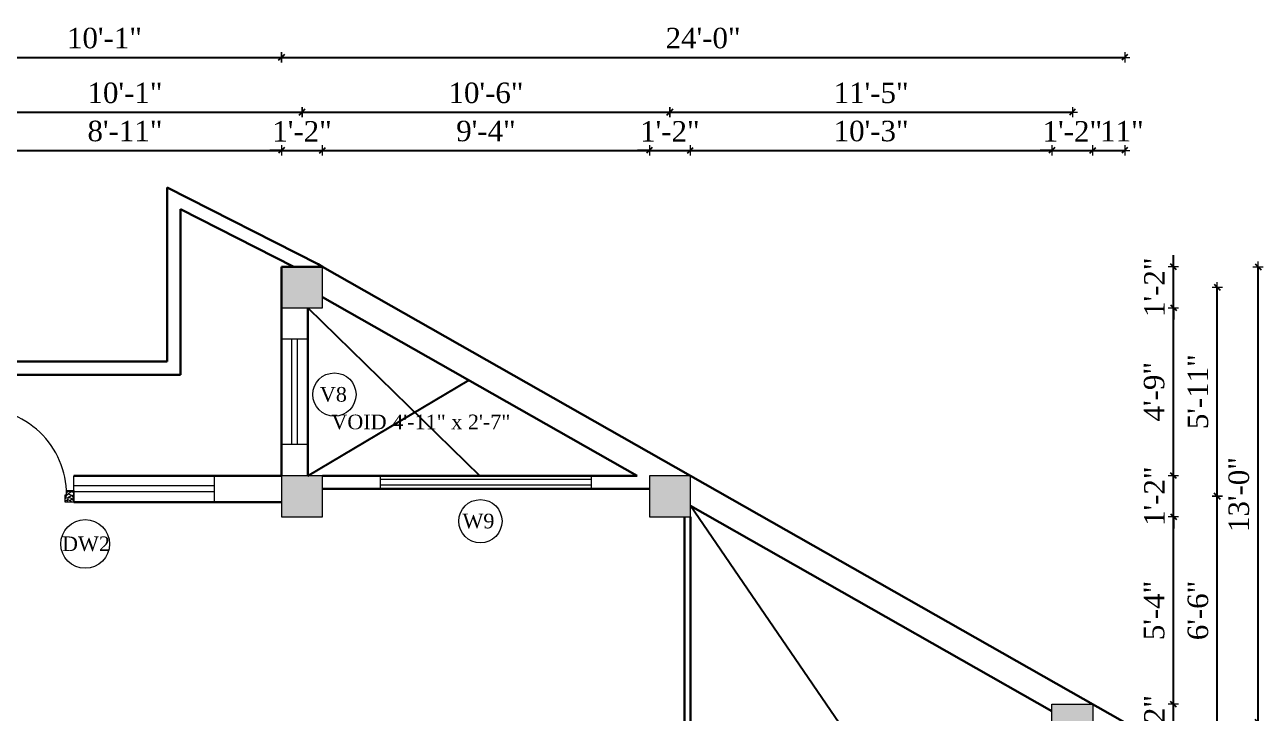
# Model space of a CAD drawing. Header units: inches. Extents: x 4069 to 291496, y -47643 to 12535.
# Drawn here: x 119084.5 to 119507.2, y -28652.4 to -28417.1 of the extents above; entities that cross this region are included whole.
import ezdxf

# ---------------------------------------------------------------- set-up
doc = ezdxf.new("R2010")
doc.units = ezdxf.units.IN
doc.header["$LTSCALE"] = 5
doc.header["$MEASUREMENT"] = 0
for name, color, linetype, lineweight in [('A-WALL', 7, 'Continuous', 9), ('Dimension', 7, 'Continuous', 18), ('DOOR', 62, 'Continuous', 0), ('Dw', 2, 'Continuous', 18)]:
    doc.layers.add(name, color=color, linetype=linetype, lineweight=lineweight)
doc.layers.add('dim line', color=7, linetype='Continuous', lineweight=15, true_color=0xfab2b2)
doc.layers.add('TEXT', color=6, linetype='Continuous')
doc.layers.add('WALL', color=7, linetype='Continuous')
doc.styles.add('ordinary', font='times.ttf')
doc.dimstyles.new('Copy of 96', dxfattribs={"dimtxt": 7, "dimasz": 4, "dimexe": 0.5, "dimexo": 0.5, "dimgap": 3, "dimtad": 1, "dimdec": 1, "dimzin": 11, "dimdsep": 46, "dimlunit": 4, "dimtxsty": 'ordinary', "dimblk": 'OBLIQUE', "dimcen": 0.09, "dimse1": 1, "dimse2": 1, "dimclrt": 6, "dimazin": 0, "dimtfac": 1, "dimtdec": 1, "dimtix": 1, "dimtmove": 2, "dimatfit": 3, "dimldrblk": 'leader', "dimfxl": 0.5, "dimfxlon": 1, "dimtolj": 1, "dimtzin": 0, "dimarcsym": 0})

# ---------------------------------------------------------------- blocks, each defined once
blk = doc.blocks.new('A$C27B36B59')
at = {"layer": 'DOOR'}
for p, q in [((0, 4), (0, 0)), ((2.5, 4), (0, 4)), ((0, 0), (3, 0)), ((2.5, 2.5), (2.5, 4)), ((3, 2.5), (2.5, 2.5)), ((3, 0), (3, 2.5))]:
    blk.add_line(p, q, dxfattribs=at)
for centre, radius, start, end in [((-1.4, -0.54), 4.75, 22.1411, 72.838), ((1.34, 2.09), 1.64, 45.138, 144.8948), ((2.21, 0.3), 2.49, 83.3149, 152.658), ((0.13, 0.37), 2.05, 349.4875, 93.6805), ((1.96, -0.47), 2.01, 58.7447, 166.495), ((-0.06, 0.32), 1.13, 343.542, 86.947), ((2.08, -0.4), 1.17, 38.2816, 160.1519)]:
    blk.add_arc(centre, radius, start, end, dxfattribs=at)
blk = doc.blocks.new('D2')
at = {"layer": 'DOOR'}
for p, q in [((74473.95, 24047.59), (74473.95, 24018.09)), ((74473.95, 24047.59), (74475.45, 24047.59)), ((74475.45, 24047.59), (74475.45, 24018.13))]:
    blk.add_line(p, q, dxfattribs=at)
blk.add_arc((74473.95, 24047.59), 29.5, 180, 272.9146, dxfattribs=at)
at = {"layer": 'DOOR', "xscale": -1, "rotation": 180}
blk.add_blockref('A$C27B36B59', (74441.95, 24050.09), dxfattribs=at)
at = {"layer": 'DOOR', "rotation": 180}
blk.add_blockref('A$C27B36B59', (74477.95, 24050.09), dxfattribs=at)
blk = doc.blocks.new('oblique')
at = {"color": 0, "lineweight": -2}
blk.add_line((0.25, 0.25), (-0.25, -0.25), dxfattribs=at)
at = {"layer": 'dim line', "lineweight": 9}
for p, q in [((-0.4375, 0), (0.4375, 0)), ((0, 0.4375), (0, -0.4375))]:
    blk.add_line(p, q, dxfattribs=at)
blk = doc.blocks.new('*D5417')
at = {"layer": 'A-WALL', "color": 0, "lineweight": -2, "ltscale": 5, "transparency": 16777216}
for p, q in [((119476.57, -28649.3), (119476.57, -28645.3)), ((119476.57, -28663.3), (119476.57, -28649.3)), ((119476.57, -28663.3), (119476.57, -28667.3))]:
    blk.add_line(p, q, dxfattribs=at)
at = {"layer": 'Defpoints', "color": 0, "ltscale": 5, "transparency": 16777216}
for p in [(119449.08, -28649.3), (119476.57, -28649.3), (119449.08, -28663.3)]:
    blk.add_point(p, dxfattribs=at)
at = {"layer": 'A-WALL', "color": 0, "lineweight": -2, "ltscale": 5, "transparency": 16777216, "xscale": 4, "yscale": 4, "zscale": 4}
for p, rotation in [((119476.57, -28649.3), 270), ((119476.57, -28663.3), 90)]:
    blk.add_blockref('oblique', p, dxfattribs=dict(at, rotation=rotation))
at = {"layer": 'A-WALL', "color": 6, "ltscale": 5, "transparency": 16777216, "insert": (119470.07, -28656.3), "char_height": 7, "attachment_point": 5, "rotation": 90, "style": 'ordinary'}
blk.add_mtext('\\A1;1\'-2"', dxfattribs=at)
blk = doc.blocks.new('_OBLIQUE')
at = {"color": 0, "linetype": 'ByBlock'}
blk.add_line((-0.5, -0.5), (0.5, 0.5), dxfattribs=at)
blk = doc.blocks.new('leader')
at = {"layer": 'Dimension'}
for p, q in [((0, -4.33), (0, 4.33)), ((-4.42, 0), (4.42, 0))]:
    blk.add_line(p, q, dxfattribs=at)
blk = doc.blocks.new('*D5418')
at = {"layer": 'A-WALL', "color": 0, "lineweight": -2, "ltscale": 5, "transparency": 16777216}
blk.add_line((119476.57, -28649.3), (119476.57, -28585.2), dxfattribs=at)
at = {"layer": 'Defpoints', "color": 0, "ltscale": 5, "transparency": 16777216}
for p in [(119311.69, -28585.2), (119476.57, -28585.2), (119449.08, -28649.3)]:
    blk.add_point(p, dxfattribs=at)
at = {"layer": 'A-WALL', "color": 0, "lineweight": -2, "ltscale": 5, "transparency": 16777216, "xscale": 4, "yscale": 4, "zscale": 4}
for p, rotation in [((119476.57, -28585.2), 90), ((119476.57, -28649.3), 270)]:
    blk.add_blockref('oblique', p, dxfattribs=dict(at, rotation=rotation))
at = {"layer": 'A-WALL', "color": 6, "ltscale": 5, "transparency": 16777216, "insert": (119470.01, -28617.25), "char_height": 7, "attachment_point": 5, "rotation": 90, "style": 'ordinary'}
blk.add_mtext('\\A1;5\'-4"', dxfattribs=at)
blk = doc.blocks.new('*D5419')
at = {"layer": 'A-WALL', "color": 0, "lineweight": -2, "ltscale": 5, "transparency": 16777216}
for p, q in [((119476.57, -28571.2), (119476.57, -28567.2)), ((119476.57, -28585.2), (119476.57, -28571.2)), ((119476.57, -28585.2), (119476.57, -28589.2))]:
    blk.add_line(p, q, dxfattribs=at)
at = {"layer": 'Defpoints', "color": 0, "ltscale": 5, "transparency": 16777216}
for p in [(119311.69, -28571.2), (119476.57, -28571.2), (119311.69, -28585.2)]:
    blk.add_point(p, dxfattribs=at)
at = {"layer": 'A-WALL', "color": 0, "lineweight": -2, "ltscale": 5, "transparency": 16777216, "xscale": 4, "yscale": 4, "zscale": 4}
for p, rotation in [((119476.57, -28571.2), 270), ((119476.57, -28585.2), 90)]:
    blk.add_blockref('oblique', p, dxfattribs=dict(at, rotation=rotation))
at = {"layer": 'A-WALL', "color": 6, "ltscale": 5, "transparency": 16777216, "insert": (119470.07, -28578.2), "char_height": 7, "attachment_point": 5, "rotation": 90, "style": 'ordinary'}
blk.add_mtext('\\A1;1\'-2"', dxfattribs=at)
blk = doc.blocks.new('*D5420')
at = {"layer": 'A-WALL', "color": 0, "lineweight": -2, "ltscale": 5, "transparency": 16777216}
blk.add_line((119476.57, -28571.2), (119476.57, -28513.82), dxfattribs=at)
at = {"layer": 'Defpoints', "color": 0, "ltscale": 5, "transparency": 16777216}
for p in [(119186.13, -28513.82), (119476.57, -28513.82), (119311.69, -28571.2)]:
    blk.add_point(p, dxfattribs=at)
at = {"layer": 'A-WALL', "color": 0, "lineweight": -2, "ltscale": 5, "transparency": 16777216, "xscale": 4, "yscale": 4, "zscale": 4}
for p, rotation in [((119476.57, -28513.82), 90), ((119476.57, -28571.2), 270)]:
    blk.add_blockref('oblique', p, dxfattribs=dict(at, rotation=rotation))
at = {"layer": 'A-WALL', "color": 6, "ltscale": 5, "transparency": 16777216, "insert": (119470, -28542.51), "char_height": 7, "attachment_point": 5, "rotation": 90, "style": 'ordinary'}
blk.add_mtext('\\A1;4\'-9"', dxfattribs=at)
blk = doc.blocks.new('*D5421')
at = {"layer": 'A-WALL', "color": 0, "lineweight": -2, "ltscale": 5, "transparency": 16777216}
for p, q in [((119476.57, -28499.82), (119476.57, -28495.82)), ((119476.57, -28513.82), (119476.57, -28499.82)), ((119476.57, -28513.82), (119476.57, -28517.82))]:
    blk.add_line(p, q, dxfattribs=at)
at = {"layer": 'Defpoints', "color": 0, "ltscale": 5, "transparency": 16777216}
for p in [(119186.13, -28499.82), (119476.57, -28499.82), (119186.13, -28513.82)]:
    blk.add_point(p, dxfattribs=at)
at = {"layer": 'A-WALL', "color": 0, "lineweight": -2, "ltscale": 5, "transparency": 16777216, "xscale": 4, "yscale": 4, "zscale": 4}
for p, rotation in [((119476.57, -28499.82), 270), ((119476.57, -28513.82), 90)]:
    blk.add_blockref('oblique', p, dxfattribs=dict(at, rotation=rotation))
at = {"layer": 'A-WALL', "color": 6, "ltscale": 5, "transparency": 16777216, "insert": (119470.07, -28506.82), "char_height": 7, "attachment_point": 5, "rotation": 90, "style": 'ordinary'}
blk.add_mtext('\\A1;1\'-2"', dxfattribs=at)
blk = doc.blocks.new('*D5423')
at = {"layer": 'A-WALL', "color": 0, "lineweight": -2, "ltscale": 5, "transparency": 16777216}
blk.add_line((119491.53, -28656.3), (119491.53, -28578.2), dxfattribs=at)
at = {"layer": 'Defpoints', "color": 0, "ltscale": 5, "transparency": 16777216}
for p in [(119304.69, -28578.2), (119491.53, -28578.2), (119442.08, -28656.3)]:
    blk.add_point(p, dxfattribs=at)
at = {"layer": 'A-WALL', "color": 0, "lineweight": -2, "ltscale": 5, "transparency": 16777216, "xscale": 4, "yscale": 4, "zscale": 4}
for p, rotation in [((119491.53, -28578.2), 90), ((119491.53, -28656.3), 270)]:
    blk.add_blockref('oblique', p, dxfattribs=dict(at, rotation=rotation))
at = {"layer": 'A-WALL', "color": 6, "ltscale": 5, "transparency": 16777216, "insert": (119484.97, -28617.25), "char_height": 7, "attachment_point": 5, "rotation": 90, "style": 'ordinary'}
blk.add_mtext('\\A1;6\'-6"', dxfattribs=at)
blk = doc.blocks.new('*D5424')
at = {"layer": 'A-WALL', "color": 0, "lineweight": -2, "ltscale": 5, "transparency": 16777216}
blk.add_line((119491.53, -28578.2), (119491.53, -28506.82), dxfattribs=at)
at = {"layer": 'Defpoints', "color": 0, "ltscale": 5, "transparency": 16777216}
for p in [(119179.13, -28506.82), (119491.53, -28506.82), (119304.69, -28578.2)]:
    blk.add_point(p, dxfattribs=at)
at = {"layer": 'A-WALL', "color": 0, "lineweight": -2, "ltscale": 5, "transparency": 16777216, "xscale": 4, "yscale": 4, "zscale": 4}
for p, rotation in [((119491.53, -28506.82), 90), ((119491.53, -28578.2), 270)]:
    blk.add_blockref('oblique', p, dxfattribs=dict(at, rotation=rotation))
at = {"layer": 'A-WALL', "color": 6, "ltscale": 5, "transparency": 16777216, "insert": (119484.97, -28542.51), "char_height": 7, "attachment_point": 5, "rotation": 90, "style": 'ordinary'}
blk.add_mtext('\\A1;5\'-11"', dxfattribs=at)
blk = doc.blocks.new('*D5426')
at = {"layer": 'A-WALL', "color": 0, "lineweight": -2, "ltscale": 5, "transparency": 16777216}
blk.add_line((119065.24, -28460.05), (119172.13, -28460.05), dxfattribs=at)
at = {"layer": 'Defpoints', "color": 0, "ltscale": 5, "transparency": 16777216}
for p in [(119172.13, -28460.05), (119172.13, -28499.82), (119065.24, -28571.2)]:
    blk.add_point(p, dxfattribs=at)
at = {"layer": 'A-WALL', "color": 0, "lineweight": -2, "ltscale": 5, "transparency": 16777216, "xscale": 4, "yscale": 4, "zscale": 4, "rotation": 180}
blk.add_blockref('oblique', (119065.24, -28460.05), dxfattribs=at)
at = {"layer": 'A-WALL', "color": 0, "lineweight": -2, "ltscale": 5, "transparency": 16777216, "xscale": 4, "yscale": 4, "zscale": 4}
blk.add_blockref('oblique', (119172.13, -28460.05), dxfattribs=at)
at = {"layer": 'A-WALL', "color": 6, "ltscale": 5, "transparency": 16777216, "insert": (119118.68, -28453.49), "char_height": 7, "attachment_point": 5, "style": 'ordinary'}
blk.add_mtext('\\A1;8\'-11"', dxfattribs=at)
blk = doc.blocks.new('*D5427')
at = {"layer": 'A-WALL', "color": 0, "lineweight": -2, "ltscale": 5, "transparency": 16777216}
for p, q in [((119172.13, -28460.05), (119168.13, -28460.05)), ((119172.13, -28460.05), (119186.13, -28460.05)), ((119186.13, -28460.05), (119190.13, -28460.05))]:
    blk.add_line(p, q, dxfattribs=at)
at = {"layer": 'Defpoints', "color": 0, "ltscale": 5, "transparency": 16777216}
for p in [(119186.13, -28460.05), (119172.13, -28499.82), (119186.13, -28499.82)]:
    blk.add_point(p, dxfattribs=at)
at = {"layer": 'A-WALL', "color": 0, "lineweight": -2, "ltscale": 5, "transparency": 16777216, "xscale": 4, "yscale": 4, "zscale": 4}
blk.add_blockref('oblique', (119172.13, -28460.05), dxfattribs=at)
at = {"layer": 'A-WALL', "color": 0, "lineweight": -2, "ltscale": 5, "transparency": 16777216, "xscale": 4, "yscale": 4, "zscale": 4, "rotation": 180}
blk.add_blockref('oblique', (119186.13, -28460.05), dxfattribs=at)
at = {"layer": 'A-WALL', "color": 6, "ltscale": 5, "transparency": 16777216, "insert": (119179.13, -28453.55), "char_height": 7, "attachment_point": 5, "style": 'ordinary'}
blk.add_mtext('\\A1;1\'-2"', dxfattribs=at)
blk = doc.blocks.new('*D5428')
at = {"layer": 'A-WALL', "color": 0, "lineweight": -2, "ltscale": 5, "transparency": 16777216}
blk.add_line((119186.13, -28460.05), (119297.69, -28460.05), dxfattribs=at)
at = {"layer": 'Defpoints', "color": 0, "ltscale": 5, "transparency": 16777216}
for p in [(119297.69, -28460.05), (119186.13, -28499.82), (119297.69, -28571.2)]:
    blk.add_point(p, dxfattribs=at)
at = {"layer": 'A-WALL', "color": 0, "lineweight": -2, "ltscale": 5, "transparency": 16777216, "xscale": 4, "yscale": 4, "zscale": 4, "rotation": 180}
blk.add_blockref('oblique', (119186.13, -28460.05), dxfattribs=at)
at = {"layer": 'A-WALL', "color": 0, "lineweight": -2, "ltscale": 5, "transparency": 16777216, "xscale": 4, "yscale": 4, "zscale": 4}
blk.add_blockref('oblique', (119297.69, -28460.05), dxfattribs=at)
at = {"layer": 'A-WALL', "color": 6, "ltscale": 5, "transparency": 16777216, "insert": (119241.91, -28453.48), "char_height": 7, "attachment_point": 5, "style": 'ordinary'}
blk.add_mtext('\\A1;9\'-4"', dxfattribs=at)
blk = doc.blocks.new('*D5429')
at = {"layer": 'A-WALL', "color": 0, "lineweight": -2, "ltscale": 5, "transparency": 16777216}
for p, q in [((119297.69, -28460.05), (119293.69, -28460.05)), ((119297.69, -28460.05), (119311.69, -28460.05)), ((119311.69, -28460.05), (119315.69, -28460.05))]:
    blk.add_line(p, q, dxfattribs=at)
at = {"layer": 'Defpoints', "color": 0, "ltscale": 5, "transparency": 16777216}
for p in [(119311.69, -28460.05), (119297.69, -28571.2), (119311.69, -28571.2)]:
    blk.add_point(p, dxfattribs=at)
at = {"layer": 'A-WALL', "color": 0, "lineweight": -2, "ltscale": 5, "transparency": 16777216, "xscale": 4, "yscale": 4, "zscale": 4}
blk.add_blockref('oblique', (119297.69, -28460.05), dxfattribs=at)
at = {"layer": 'A-WALL', "color": 0, "lineweight": -2, "ltscale": 5, "transparency": 16777216, "xscale": 4, "yscale": 4, "zscale": 4, "rotation": 180}
blk.add_blockref('oblique', (119311.69, -28460.05), dxfattribs=at)
at = {"layer": 'A-WALL', "color": 6, "ltscale": 5, "transparency": 16777216, "insert": (119304.69, -28453.55), "char_height": 7, "attachment_point": 5, "style": 'ordinary'}
blk.add_mtext('\\A1;1\'-2"', dxfattribs=at)
blk = doc.blocks.new('*D5430')
at = {"layer": 'A-WALL', "color": 0, "lineweight": -2, "ltscale": 5, "transparency": 16777216}
blk.add_line((119311.69, -28460.05), (119435.08, -28460.05), dxfattribs=at)
at = {"layer": 'Defpoints', "color": 0, "ltscale": 5, "transparency": 16777216}
for p in [(119435.08, -28460.05), (119311.69, -28571.2), (119435.08, -28649.3)]:
    blk.add_point(p, dxfattribs=at)
at = {"layer": 'A-WALL', "color": 0, "lineweight": -2, "ltscale": 5, "transparency": 16777216, "xscale": 4, "yscale": 4, "zscale": 4, "rotation": 180}
blk.add_blockref('oblique', (119311.69, -28460.05), dxfattribs=at)
at = {"layer": 'A-WALL', "color": 0, "lineweight": -2, "ltscale": 5, "transparency": 16777216, "xscale": 4, "yscale": 4, "zscale": 4}
blk.add_blockref('oblique', (119435.08, -28460.05), dxfattribs=at)
at = {"layer": 'A-WALL', "color": 6, "ltscale": 5, "transparency": 16777216, "insert": (119373.39, -28453.49), "char_height": 7, "attachment_point": 5, "style": 'ordinary'}
blk.add_mtext('\\A1;10\'-3"', dxfattribs=at)
blk = doc.blocks.new('*D5431')
at = {"layer": 'A-WALL', "color": 0, "lineweight": -2, "ltscale": 5, "transparency": 16777216}
for p, q in [((119435.08, -28460.05), (119431.08, -28460.05)), ((119435.08, -28460.05), (119449.08, -28460.05)), ((119449.08, -28460.05), (119453.08, -28460.05))]:
    blk.add_line(p, q, dxfattribs=at)
at = {"layer": 'Defpoints', "color": 0, "ltscale": 5, "transparency": 16777216}
for p in [(119449.08, -28460.05), (119435.08, -28649.3), (119449.08, -28649.3)]:
    blk.add_point(p, dxfattribs=at)
at = {"layer": 'A-WALL', "color": 0, "lineweight": -2, "ltscale": 5, "transparency": 16777216, "xscale": 4, "yscale": 4, "zscale": 4}
blk.add_blockref('oblique', (119435.08, -28460.05), dxfattribs=at)
at = {"layer": 'A-WALL', "color": 0, "lineweight": -2, "ltscale": 5, "transparency": 16777216, "xscale": 4, "yscale": 4, "zscale": 4, "rotation": 180}
blk.add_blockref('oblique', (119449.08, -28460.05), dxfattribs=at)
at = {"layer": 'A-WALL', "color": 6, "ltscale": 5, "transparency": 16777216, "insert": (119442.08, -28453.55), "char_height": 7, "attachment_point": 5, "style": 'ordinary'}
blk.add_mtext('\\A1;1\'-2"', dxfattribs=at)
blk = doc.blocks.new('*D5432')
at = {"layer": 'A-WALL', "color": 0, "lineweight": -2, "ltscale": 5, "transparency": 16777216}
blk.add_line((119449.08, -28460.05), (119459.94, -28460.05), dxfattribs=at)
at = {"layer": 'Defpoints', "color": 0, "ltscale": 5, "transparency": 16777216}
for p in [(119459.94, -28460.05), (119449.08, -28649.3), (119459.94, -28655.48)]:
    blk.add_point(p, dxfattribs=at)
at = {"layer": 'A-WALL', "color": 0, "lineweight": -2, "ltscale": 5, "transparency": 16777216, "xscale": 4, "yscale": 4, "zscale": 4, "rotation": 180}
blk.add_blockref('oblique', (119449.08, -28460.05), dxfattribs=at)
at = {"layer": 'A-WALL', "color": 0, "lineweight": -2, "ltscale": 5, "transparency": 16777216, "xscale": 4, "yscale": 4, "zscale": 4}
blk.add_blockref('oblique', (119459.94, -28460.05), dxfattribs=at)
at = {"layer": 'A-WALL', "color": 6, "ltscale": 5, "transparency": 16777216, "insert": (119458.99, -28453.49), "char_height": 7, "attachment_point": 5, "style": 'ordinary'}
blk.add_mtext('\\A1;11"', dxfattribs=at)
blk = doc.blocks.new('*D5433')
at = {"layer": 'A-WALL', "color": 0, "lineweight": -2, "ltscale": 5, "transparency": 16777216}
blk.add_line((119058.24, -28447.01), (119179.13, -28447.01), dxfattribs=at)
at = {"layer": 'Defpoints', "color": 0, "ltscale": 5, "transparency": 16777216}
for p in [(119179.13, -28447.01), (119058.24, -28578.2), (119179.13, -28578.2)]:
    blk.add_point(p, dxfattribs=at)
at = {"layer": 'A-WALL', "color": 0, "lineweight": -2, "ltscale": 5, "transparency": 16777216, "xscale": 4, "yscale": 4, "zscale": 4, "rotation": 180}
blk.add_blockref('oblique', (119058.24, -28447.01), dxfattribs=at)
at = {"layer": 'A-WALL', "color": 0, "lineweight": -2, "ltscale": 5, "transparency": 16777216, "xscale": 4, "yscale": 4, "zscale": 4}
blk.add_blockref('oblique', (119179.13, -28447.01), dxfattribs=at)
at = {"layer": 'A-WALL', "color": 6, "ltscale": 5, "transparency": 16777216, "insert": (119118.68, -28440.45), "char_height": 7, "attachment_point": 5, "style": 'ordinary'}
blk.add_mtext('\\A1;10\'-1"', dxfattribs=at)
blk = doc.blocks.new('*D5434')
at = {"layer": 'A-WALL', "color": 0, "lineweight": -2, "ltscale": 5, "transparency": 16777216}
blk.add_line((119179.13, -28447.01), (119304.69, -28447.01), dxfattribs=at)
at = {"layer": 'Defpoints', "color": 0, "ltscale": 5, "transparency": 16777216}
for p in [(119304.69, -28447.01), (119179.13, -28578.2), (119304.69, -28578.2)]:
    blk.add_point(p, dxfattribs=at)
at = {"layer": 'A-WALL', "color": 0, "lineweight": -2, "ltscale": 5, "transparency": 16777216, "xscale": 4, "yscale": 4, "zscale": 4, "rotation": 180}
blk.add_blockref('oblique', (119179.13, -28447.01), dxfattribs=at)
at = {"layer": 'A-WALL', "color": 0, "lineweight": -2, "ltscale": 5, "transparency": 16777216, "xscale": 4, "yscale": 4, "zscale": 4}
blk.add_blockref('oblique', (119304.69, -28447.01), dxfattribs=at)
at = {"layer": 'A-WALL', "color": 6, "ltscale": 5, "transparency": 16777216, "insert": (119241.91, -28440.45), "char_height": 7, "attachment_point": 5, "style": 'ordinary'}
blk.add_mtext('\\A1;10\'-6"', dxfattribs=at)
blk = doc.blocks.new('*D5435')
at = {"layer": 'A-WALL', "color": 0, "lineweight": -2, "ltscale": 5, "transparency": 16777216}
blk.add_line((119304.69, -28447.01), (119442.08, -28447.01), dxfattribs=at)
at = {"layer": 'Defpoints', "color": 0, "ltscale": 5, "transparency": 16777216}
for p in [(119442.08, -28447.01), (119304.69, -28578.2), (119442.08, -28656.3)]:
    blk.add_point(p, dxfattribs=at)
at = {"layer": 'A-WALL', "color": 0, "lineweight": -2, "ltscale": 5, "transparency": 16777216, "xscale": 4, "yscale": 4, "zscale": 4, "rotation": 180}
blk.add_blockref('oblique', (119304.69, -28447.01), dxfattribs=at)
at = {"layer": 'A-WALL', "color": 0, "lineweight": -2, "ltscale": 5, "transparency": 16777216, "xscale": 4, "yscale": 4, "zscale": 4}
blk.add_blockref('oblique', (119442.08, -28447.01), dxfattribs=at)
at = {"layer": 'A-WALL', "color": 6, "ltscale": 5, "transparency": 16777216, "insert": (119373.39, -28440.45), "char_height": 7, "attachment_point": 5, "style": 'ordinary'}
blk.add_mtext('\\A1;11\'-5"', dxfattribs=at)
blk = doc.blocks.new('*D5436')
at = {"layer": 'A-WALL', "color": 0, "lineweight": -2, "ltscale": 5, "transparency": 16777216}
blk.add_line((119051.24, -28428.29), (119172.13, -28428.29), dxfattribs=at)
at = {"layer": 'Defpoints', "color": 0, "ltscale": 5, "transparency": 16777216}
for p in [(119172.13, -28428.29), (119172.13, -28499.82), (119051.24, -28571.2)]:
    blk.add_point(p, dxfattribs=at)
at = {"layer": 'A-WALL', "color": 0, "lineweight": -2, "ltscale": 5, "transparency": 16777216, "xscale": 4, "yscale": 4, "zscale": 4, "rotation": 180}
blk.add_blockref('oblique', (119051.24, -28428.29), dxfattribs=at)
at = {"layer": 'A-WALL', "color": 0, "lineweight": -2, "ltscale": 5, "transparency": 16777216, "xscale": 4, "yscale": 4, "zscale": 4}
blk.add_blockref('oblique', (119172.13, -28428.29), dxfattribs=at)
at = {"layer": 'A-WALL', "color": 6, "ltscale": 5, "transparency": 16777216, "insert": (119111.68, -28421.73), "char_height": 7, "attachment_point": 5, "style": 'ordinary'}
blk.add_mtext('\\A1;10\'-1"', dxfattribs=at)
blk = doc.blocks.new('*D5437')
at = {"layer": 'A-WALL', "color": 0, "lineweight": -2, "ltscale": 5, "transparency": 16777216}
blk.add_line((119172.13, -28428.29), (119459.94, -28428.29), dxfattribs=at)
at = {"layer": 'Defpoints', "color": 0, "ltscale": 5, "transparency": 16777216}
for p in [(119459.94, -28428.29), (119172.13, -28499.82), (119459.94, -28655.48)]:
    blk.add_point(p, dxfattribs=at)
at = {"layer": 'A-WALL', "color": 0, "lineweight": -2, "ltscale": 5, "transparency": 16777216, "xscale": 4, "yscale": 4, "zscale": 4, "rotation": 180}
blk.add_blockref('oblique', (119172.13, -28428.29), dxfattribs=at)
at = {"layer": 'A-WALL', "color": 0, "lineweight": -2, "ltscale": 5, "transparency": 16777216, "xscale": 4, "yscale": 4, "zscale": 4}
blk.add_blockref('oblique', (119459.94, -28428.29), dxfattribs=at)
at = {"layer": 'A-WALL', "color": 6, "ltscale": 5, "transparency": 16777216, "insert": (119316.03, -28421.73), "char_height": 7, "attachment_point": 5, "style": 'ordinary'}
blk.add_mtext('\\A1;24\'-0"', dxfattribs=at)
blk = doc.blocks.new('*D5439')
at = {"layer": 'A-WALL', "color": 0, "lineweight": -2, "ltscale": 5, "transparency": 16777216}
blk.add_line((119505.48, -28655.48), (119505.48, -28499.82), dxfattribs=at)
at = {"layer": 'Defpoints', "color": 0, "ltscale": 5, "transparency": 16777216}
for p in [(119186.13, -28499.82), (119505.48, -28499.82), (119459.94, -28655.48)]:
    blk.add_point(p, dxfattribs=at)
at = {"layer": 'A-WALL', "color": 0, "lineweight": -2, "ltscale": 5, "transparency": 16777216, "xscale": 4, "yscale": 4, "zscale": 4}
for p, rotation in [((119505.48, -28499.82), 90), ((119505.48, -28655.48), 270)]:
    blk.add_blockref('oblique', p, dxfattribs=dict(at, rotation=rotation))
at = {"layer": 'A-WALL', "color": 6, "ltscale": 5, "transparency": 16777216, "insert": (119498.92, -28577.65), "char_height": 7, "attachment_point": 5, "rotation": 90, "style": 'ordinary'}
blk.add_mtext('\\A1;13\'-0"', dxfattribs=at)

msp = doc.modelspace()

# ---------------------------------------------------------------- hatches: boundary and pattern name
at = {"layer": 'WALL', "linetype": 'ByBlock', "ltscale": 5, "true_color": 0xf8991e}
h = msp.add_hatch(color=30, dxfattribs=at)
h.dxf.hatch_style = 1
h.paths.add_polyline_path([(119172.12647, -28513.81793), (119186.12647, -28513.81793), (119186.12647, -28499.81793), (119172.12647, -28499.81793)])
h = msp.add_hatch(color=30, dxfattribs=at)
h.dxf.hatch_style = 1
h.paths.add_polyline_path([(119172.12647, -28585.20133), (119186.12647, -28585.20133), (119186.12647, -28571.20133), (119172.12647, -28571.20133)])
h = msp.add_hatch(color=30, dxfattribs=at)
h.dxf.hatch_style = 1
h.paths.add_polyline_path([(119311.69326, -28585.20133), (119311.69326, -28571.20133), (119297.69326, -28571.20133), (119297.69326, -28585.20133)])
h = msp.add_hatch(color=30, dxfattribs=at)
h.dxf.hatch_style = 1
h.paths.add_polyline_path([(119435.0799, -28649.30418), (119435.0799, -28663.30418), (119449.0799, -28663.30418), (119449.0799, -28649.30418)])

# ---------------------------------------------------------------- linework, layer by layer
at = {"layer": 'A-WALL', "lineweight": 30}
for p, q in [((119133.12647, -28472.77848), (119133.12647, -28532.20133)), ((119133.12647, -28472.77848), (119184.65266, -28498.98009)), ((119137.62647, -28480.11517), (119137.62647, -28536.70133)), ((119137.62647, -28480.11517), (119176.37249, -28499.81793)), ((119172.12647, -28499.81793), (119172.12647, -28571.20133)), ((119186.12647, -28499.81793), (119172.12647, -28499.81793)), ((119184.65266, -28498.98009), (119186.12647, -28499.81793)), ((119186.12647, -28499.81793), (119311.69326, -28571.20133)), ((119186.12647, -28510.17059), (119293.48243, -28571.20133)), ((119181.12647, -28513.81793), (119181.12647, -28571.20133)), ((119052.16448, -28532.20133), (119133.12647, -28532.20133)), ((119056.5591, -28536.70133), (119137.62647, -28536.70133)), ((119101.2402, -28571.20133), (119172.12647, -28571.20133)), ((119186.12647, -28571.20133), (119293.48243, -28571.20133)), ((119311.69326, -28571.20133), (119459.93914, -28655.47755)), ((119297.69326, -28575.70133), (119186.12647, -28575.70133)), ((119172.12647, -28580.20133), (119101.2402, -28580.20133)), ((119311.69326, -28581.55399), (119435.0799, -28651.69799)), ((119309.69326, -28585.20133), (119309.69326, -28711.98366)), ((119311.69326, -28585.20133), (119311.69326, -28711.98366))]:
    msp.add_line(p, q, dxfattribs=at)
at = {"layer": 'A-WALL', "ltscale": 5}
for p, q in [((119181.12647, -28524.50963), (119172.12647, -28524.50963)), ((119181.12647, -28560.50963), (119172.12647, -28560.50963)), ((119101.2402, -28580.20133), (119101.2402, -28571.20133)), ((119149.2402, -28580.20133), (119149.2402, -28571.20133)), ((119205.90986, -28575.70133), (119205.90986, -28571.20133)), ((119277.90986, -28575.70133), (119277.90986, -28571.20133))]:
    msp.add_line(p, q, dxfattribs=at)
for points in [[(119172.12647, -28513.81793), (119186.12647, -28513.81793), (119186.12647, -28499.81793), (119172.12647, -28499.81793)], [(119172.12647, -28585.20133), (119186.12647, -28585.20133), (119186.12647, -28571.20133), (119172.12647, -28571.20133)], [(119297.69326, -28585.20133), (119311.69326, -28585.20133), (119311.69326, -28571.20133), (119297.69326, -28571.20133)], [(119435.0799, -28649.30418), (119449.0799, -28649.30418), (119449.0799, -28663.30418), (119435.0799, -28663.30418)]]:
    msp.add_lwpolyline(points, close=True, dxfattribs=at)
for centre, radius in [((119190.17052, -28543.46741), 7.38406), ((119240.00795, -28586.74476), 7.38406), ((119105.09736, -28594.5303), 8.31985)]:
    msp.add_circle(centre, radius, dxfattribs=at)
at = {"layer": 'Dw', "color": 3}
for p, q in [((119175.62647, -28560.50963), (119175.62647, -28524.50963)), ((119177.62647, -28560.50963), (119177.62647, -28524.50963)), ((119277.90986, -28572.45133), (119205.90986, -28572.45133)), ((119149.2402, -28574.70133), (119101.2402, -28574.70133)), ((119149.2402, -28576.70133), (119101.2402, -28576.70133)), ((119277.90986, -28574.45133), (119205.90986, -28574.45133))]:
    msp.add_line(p, q, dxfattribs=at)
at = {"layer": 'WALL', "color": 30, "linetype": 'ByBlock', "ltscale": 5, "true_color": 0xf8991e}
for p, q in [((119181.12647, -28513.81793), (119239.80445, -28571.20133)), ((119181.12647, -28571.20133), (119236.07516, -28538.5659)), ((119400.70253, -28711.48366), (119311.69326, -28581.55399))]:
    msp.add_line(p, q, dxfattribs=at)

# ---------------------------------------------------------------- block references
at = {"layer": 'WALL', "color": 2, "linetype": 'ByBlock', "rotation": 180.0000000001832}
msp.add_blockref('D2', (193543.19143, -4530.11341), dxfattribs=at)

# ---------------------------------------------------------------- texts
at = {"layer": 'TEXT', "style": 'ordinary'}
for s, p in [('V8', (119185.20827, -28545.91153)), ('VOID 4\'-11" x 2\'-7"', (119189.12552, -28555.33373)), ('W9', (119233.89043, -28589.18889)), ('DW2', (119097.1918, -28596.96902))]:
    msp.add_text(s, height=5, dxfattribs=at).set_placement(p)

# ---------------------------------------------------------------- dimensions: what is measured, and where the dimension line sits
at = {"layer": 'A-WALL', "ltscale": 5}
for base, p1, p2, picture, middle in [((119172.12647, -28428.29197), (119051.24021, -28571.20133), (119172.12647, -28499.81793), '*D5436', (119111.68334, -28421.73141)), ((119459.93914, -28428.29197), (119172.12647, -28499.81793), (119459.93914, -28655.47755), '*D5437', (119316.03281, -28421.73141)), ((119179.12647, -28447.01231), (119058.24021, -28578.20133), (119179.12647, -28578.20133), '*D5433', (119118.68334, -28440.45175)), ((119304.69326, -28447.01231), (119179.12647, -28578.20133), (119304.69326, -28578.20133), '*D5434', (119241.90986, -28440.45175)), ((119442.0799, -28447.01231), (119304.69326, -28578.20133), (119442.0799, -28656.30418), '*D5435', (119373.38658, -28440.45175)), ((119172.12647, -28460.04955), (119065.24021, -28571.20133), (119172.12647, -28499.81793), '*D5426', (119118.68334, -28453.48899)), ((119186.12647, -28460.04955), (119172.12647, -28499.81793), (119186.12647, -28499.81793), '*D5427', (119179.12647, -28453.54955)), ((119297.69326, -28460.04955), (119186.12647, -28499.81793), (119297.69326, -28571.20133), '*D5428', (119241.90986, -28453.4789)), ((119311.69326, -28460.04955), (119297.69326, -28571.20133), (119311.69326, -28571.20133), '*D5429', (119304.69326, -28453.54955)), ((119435.0799, -28460.04955), (119311.69326, -28571.20133), (119435.0799, -28649.30418), '*D5430', (119373.38658, -28453.48899)), ((119449.0799, -28460.04955), (119435.0799, -28649.30418), (119449.0799, -28649.30418), '*D5431', (119442.0799, -28453.54955))]:
    dim = msp.add_linear_dim(base=base, p1=p1, p2=p2, dimstyle='Copy of 96', override={"dimdec": 0, "dimblk": 'oblique', "dimtdec": 0, "dimarcsym": 1}, dxfattribs=at)
    dim.commit()
    dim.dimension.update_dxf_attribs({"geometry": picture, "text_midpoint": middle})
dim = msp.add_linear_dim(base=(119459.93914, -28460.04955), p1=(119449.0799, -28649.30418), p2=(119459.93914, -28655.47755), dimstyle='Copy of 96', override={"dimdec": 0, "dimblk": 'oblique', "dimtdec": 0, "dimarcsym": 1}, dxfattribs=at)
dim.commit()
dim.dimension.update_dxf_attribs({"geometry": '*D5432', "text_midpoint": (119458.98619, -28453.48658), "dimtype": 160})
for base, p1, p2, picture, middle in [((119476.56901, -28499.81793), (119186.12647, -28513.81793), (119186.12647, -28499.81793), '*D5421', (119470.06901, -28506.81793)), ((119505.48033, -28499.81793), (119459.93914, -28655.47755), (119186.12647, -28499.81793), '*D5439', (119498.91977, -28577.64774)), ((119491.527, -28506.81793), (119304.69326, -28578.20133), (119179.12647, -28506.81793), '*D5424', (119484.96643, -28542.50963)), ((119476.56901, -28513.81793), (119311.69326, -28571.20133), (119186.12647, -28513.81793), '*D5420', (119469.99835, -28542.50963)), ((119476.56901, -28571.20133), (119311.69326, -28585.20133), (119311.69326, -28571.20133), '*D5419', (119470.06901, -28578.20133)), ((119491.527, -28578.20133), (119442.0799, -28656.30418), (119304.69326, -28578.20133), '*D5423', (119484.96643, -28617.25275)), ((119476.56901, -28585.20133), (119449.0799, -28649.30418), (119311.69326, -28585.20133), '*D5418', (119470.00845, -28617.25275)), ((119476.56901, -28649.30418), (119449.0799, -28663.30418), (119449.0799, -28649.30418), '*D5417', (119470.06901, -28656.30418))]:
    dim = msp.add_linear_dim(base=base, p1=p1, p2=p2, angle=90, dimstyle='Copy of 96', override={"dimdec": 0, "dimblk": 'oblique', "dimtdec": 0, "dimarcsym": 1}, dxfattribs=at)
    dim.commit()
    dim.dimension.update_dxf_attribs({"geometry": picture, "text_midpoint": middle})

doc.saveas('drawing.dxf')
